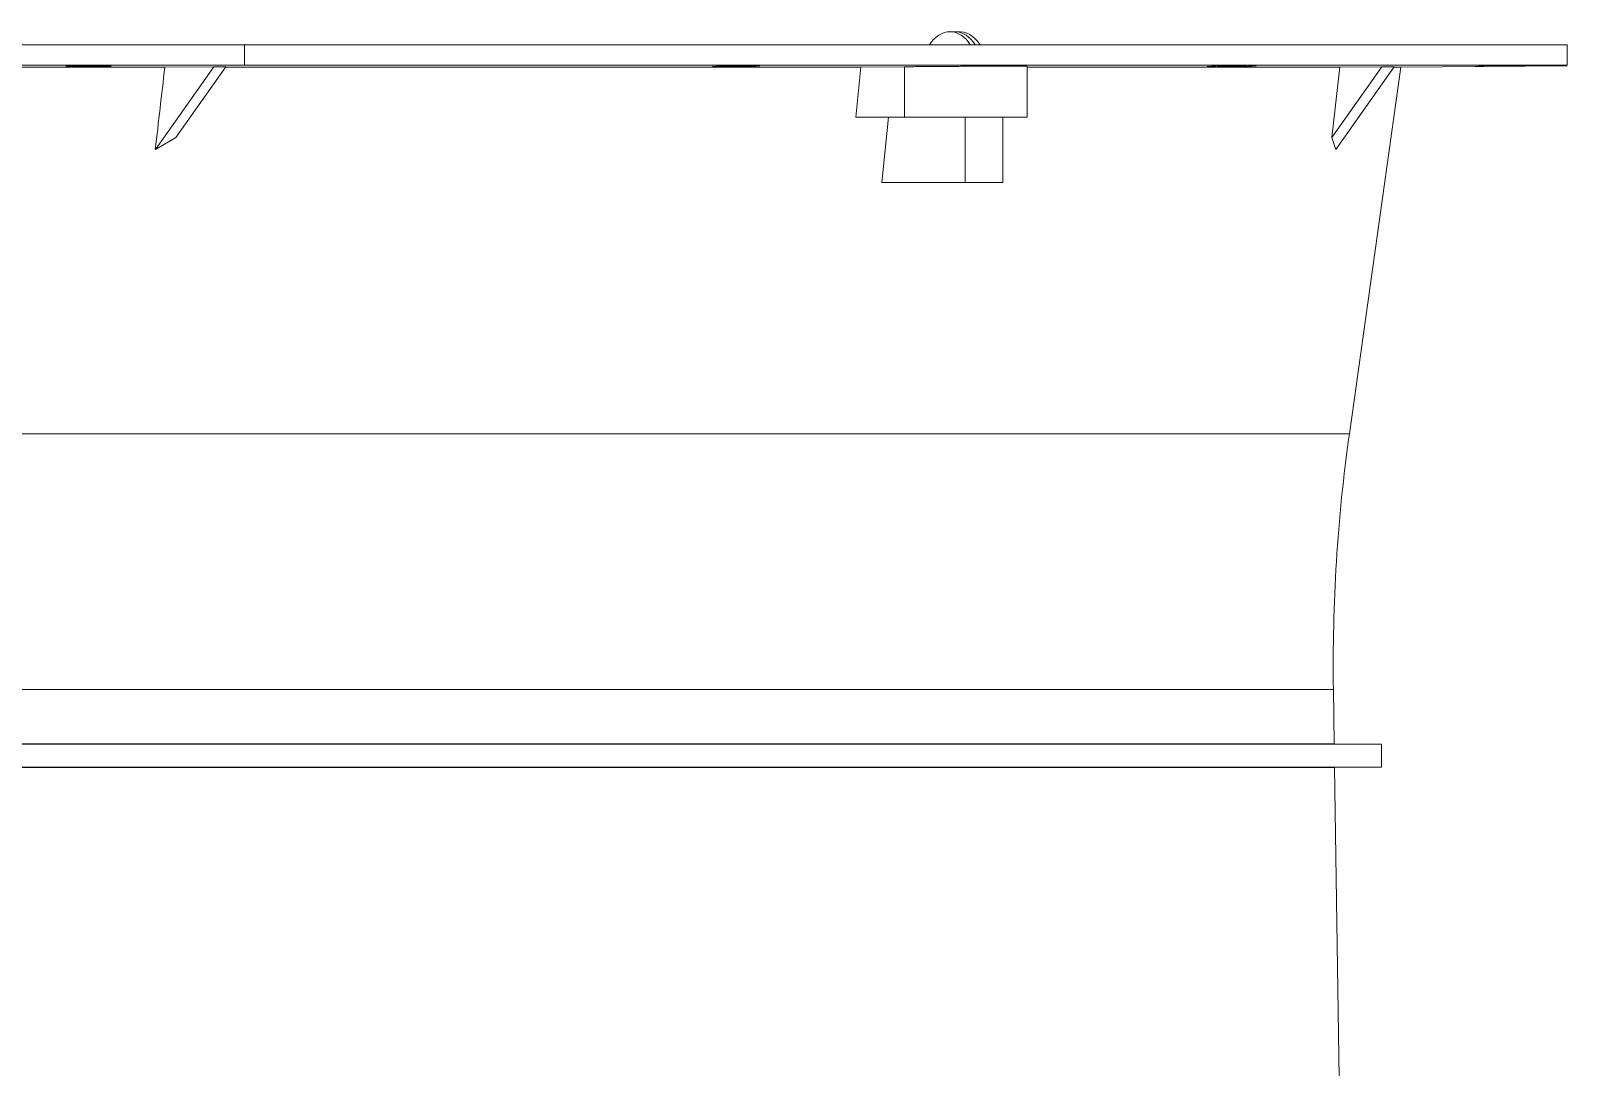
# Model space of a CAD drawing. Header units: millimetres. Extents: x 113490 to 142599, y -20467 to 115.
# Drawn here: x 123045.3 to 123491.8, y -6067.2 to -5766.1 of the extents above; entities that cross this region are included whole.
import ezdxf

# ---------------------------------------------------------------- set-up
doc = ezdxf.new("R2010")
doc.units = ezdxf.units.MM
doc.layers.add('DV1_0', color=7, linetype='Continuous')

msp = doc.modelspace()

# ---------------------------------------------------------------- linework, layer by layer
at = {"layer": 'DV1_0', "color": 7, "linetype": 'Continuous', "lineweight": 15}
for p, q in [((123313.81, -5766.33), (123312.4, -5766.33)), ((123315.23, -5766.33), (123313.81, -5766.33)), ((123107.43, -5770.18), (122813.09, -5770.18)), ((123107.43, -5770.18), (123491.76, -5770.18)), ((123107.43, -5770.18), (123107.43, -5776.08)), ((123491.76, -5770.18), (123491.76, -5776.08)), ((123107.43, -5776.08), (122813.09, -5776.08)), ((122836.24, -5776.68), (123084.28, -5776.68)), ((123055.99, -5776.33), (123055.65, -5776.35)), ((123068.21, -5776.35), (123068.54, -5776.33)), ((123081.53, -5800.53), (123098.51, -5776.53)), ((123098.51, -5776.53), (123084.28, -5776.68)), ((123087.5, -5797.09), (123102.03, -5776.55)), ((123102.03, -5776.55), (123098.51, -5776.53)), ((123101.93, -5776.68), (123286.5, -5776.68)), ((123107.43, -5776.08), (123491.76, -5776.08)), ((123245.42, -5776.33), (123244.47, -5776.35)), ((123255.12, -5776.35), (123256.06, -5776.33)), ((123285.03, -5791.18), (123286.5, -5776.68)), ((123299.23, -5776.53), (123286.5, -5776.68)), ((123334.81, -5791.18), (123334.81, -5776.35)), ((123334.81, -5776.68), (123425.71, -5776.68)), ((123391.44, -5776.33), (123390.03, -5776.35)), ((123397.14, -5776.35), (123398.55, -5776.33)), ((123437.9, -5776.55), (123423.38, -5797.09)), ((123425.71, -5776.68), (123423.38, -5797.09)), ((123441.45, -5776.53), (123424.48, -5800.53)), ((123425.71, -5776.68), (123437.9, -5776.55)), ((123428.45, -5883.15), (123443.41, -5776.68)), ((123441.45, -5776.53), (123437.9, -5776.55)), ((123441.35, -5776.68), (123443.41, -5776.68)), ((123443.41, -5776.68), (123491.76, -5776.26)), ((123471.82, -5776.33), (123470.15, -5776.35)), ((123472.65, -5776.35), (123474.31, -5776.33)), ((123285.03, -5791.18), (123299.23, -5791.18)), ((123292.59, -5810.18), (123294.52, -5791.18)), ((123299.23, -5791.18), (123334.81, -5791.18)), ((123316.79, -5810.18), (123316.79, -5791.18)), ((123327.81, -5810.18), (123327.81, -5791.18)), ((123081.53, -5800.53), (123087.5, -5797.09)), ((123423.38, -5797.09), (123424.48, -5800.53)), ((123292.59, -5810.18), (123316.79, -5810.18)), ((123316.79, -5810.18), (123327.81, -5810.18)), ((123424.05, -5973.22), (123423.82, -5957.48)), ((123437.76, -5973.34), (122482.76, -5973.34)), ((123424.05, -5973.22), (122496.47, -5973.22)), ((123437.76, -5973.34), (123424.05, -5973.22)), ((123437.76, -5980.02), (123437.76, -5973.34)), ((123437.76, -5980.02), (122482.76, -5980.02)), ((123424.16, -5980.14), (122496.36, -5980.14)), ((123424.16, -5980.14), (123437.76, -5980.02)), ((123425.76, -6085.69), (123424.16, -5980.14))]:
    msp.add_line(p, q, dxfattribs=at)
at = {"layer": 'DV1_0', "color": 7, "linetype": 'Continuous', "lineweight": 20}
for p, q in [((123299.23, -5791.18), (123299.23, -5776.53)), ((122629.03, -5883.15), (123428.45, -5883.15)), ((123423.82, -5957.48), (122496.7, -5957.48))]:
    msp.add_line(p, q, dxfattribs=at)
at = {"layer": 'DV1_0', "color": 7, "linetype": 'Continuous', "lineweight": 15}
for centre, radius, start, end in [((123061.59, -5450.28), 326.14, 268.9356, 271.1628), ((123062.61, -6106.19), 329.92, 88.9481, 91.1498), ((123248.9, -5641.34), 135.15, 267.6667, 272.6373), ((123251.64, -5913.08), 136.89, 87.6973, 92.6047), ((123392.79, -5911.43), 135.15, 88.1579, 92.3795), ((123395.78, -5639.93), 136.48, 268.1755, 272.3561), ((123471.17, -6102.48), 326.14, 89.741, 91.0847), ((123471.17, -6102.48), 326.14, 89.741, 91.0847), ((123905.41, -5950.18), 481.65, 172, 180.8687)]:
    msp.add_arc(centre, radius, start, end, dxfattribs=at)
for centre, major_axis, ratio, start_param, end_param in [((123312.4, -5777.33), (0, -11), 0.707107, 2.278381, 4.004805), ((123313.81, -5777.33), (0, -11), 0.707107, 2.278381, 3.141593), ((123315.23, -5777.33), (0, -11), 0.707107, 2.278381, 3.232595), ((95747.26, 500.68), (-3207.24, -49935.26), 0.555504, 1.480016, 1.480497)]:
    msp.add_ellipse(centre, major_axis=major_axis, ratio=ratio, start_param=start_param, end_param=end_param, dxfattribs=at)
for points, knots in [([(123299.23, -5776.53), (123299.32, -5776.52), (123299.51, -5776.52), (123299.81, -5776.52), (123300.11, -5776.52), (123300.42, -5776.51), (123300.89, -5776.51), (123301.53, -5776.5), (123302.37, -5776.49), (123303.23, -5776.48), (123304.42, -5776.47), (123305.97, -5776.46), (123307.9, -5776.44), (123309.89, -5776.43), (123311.92, -5776.41), (123313.96, -5776.4), (123316, -5776.39), (123318.03, -5776.38), (123320.01, -5776.37), (123321.93, -5776.36), (123323.78, -5776.36), (123325.53, -5776.35), (123327.17, -5776.35), (123328.69, -5776.35), (123330.06, -5776.35), (123331.28, -5776.35), (123332.34, -5776.36), (123333.22, -5776.36), (123333.91, -5776.37), (123334.42, -5776.38), (123334.73, -5776.39), (123334.81, -5776.4), (123334.81, -5776.4), (123334.81, -5776.4)], [0, 0, 0, 0, 0.0061237, 0.0122514, 0.0183854, 0.0245277, 0.0306808, 0.046145, 0.0616646, 0.0772655, 0.0929081, 0.1242232, 0.1555386, 0.1868542, 0.2181698, 0.2494857, 0.2808011, 0.3121159, 0.3434302, 0.3747442, 0.406058, 0.4373719, 0.468686, 0.5000004, 0.5313148, 0.5626289, 0.5939428, 0.6252566, 0.6565706, 0.6878849, 0.7191997, 0.7505151, 0.7527107, 0.7527107, 0.7527107, 0.7527107]), ([(123471.82, -5776.33), (123471.87, -5776.33), (123471.97, -5776.33), (123472.17, -5776.33), (123472.54, -5776.33), (123473.27, -5776.32), (123474.31, -5776.31), (123475.52, -5776.3), (123476.64, -5776.29), (123477.62, -5776.29), (123478.42, -5776.28), (123479.01, -5776.28), (123479.38, -5776.28), (123479.46, -5776.28), (123479.46, -5776.28)], [0, 0, 0, 0, 0.0077647, 0.0155349, 0.0310907, 0.0622597, 0.1247462, 0.1872904, 0.2498332, 0.3123764, 0.37492, 0.4374608, 0.5, 0.5625393, 0.5625393, 0.5625393, 0.5625393]), ([(123479.34, -5776.28), (123479.26, -5776.28), (123479.01, -5776.29), (123478.42, -5776.29), (123477.61, -5776.3), (123476.64, -5776.31), (123475.71, -5776.32), (123475.02, -5776.33), (123474.68, -5776.33), (123474.48, -5776.33), (123474.37, -5776.33), (123474.31, -5776.33)], [0.6250801, 0.6250801, 0.6250801, 0.6250801, 0.6876236, 0.7501669, 0.8127097, 0.8752538, 0.9377403, 0.9689094, 0.9844651, 0.9906818, 1, 1, 1, 1]), ([(123474.31, -5776.33), (123474.36, -5776.33), (123474.47, -5776.33), (123474.67, -5776.33), (123475.02, -5776.33), (123475.71, -5776.32), (123476.64, -5776.31), (123477.61, -5776.3), (123478.42, -5776.29), (123479.01, -5776.29), (123479.38, -5776.28), (123479.46, -5776.28), (123479.46, -5776.28)], [0, 0, 0, 0, 0.0077647, 0.0155349, 0.0310907, 0.0622597, 0.1247462, 0.1872904, 0.2498332, 0.3123764, 0.37492, 0.4374608, 0.4374608, 0.4374608, 0.4374608])]:
    msp.add_open_spline(points, degree=3, knots=knots, dxfattribs=at)

doc.saveas('drawing.dxf')
